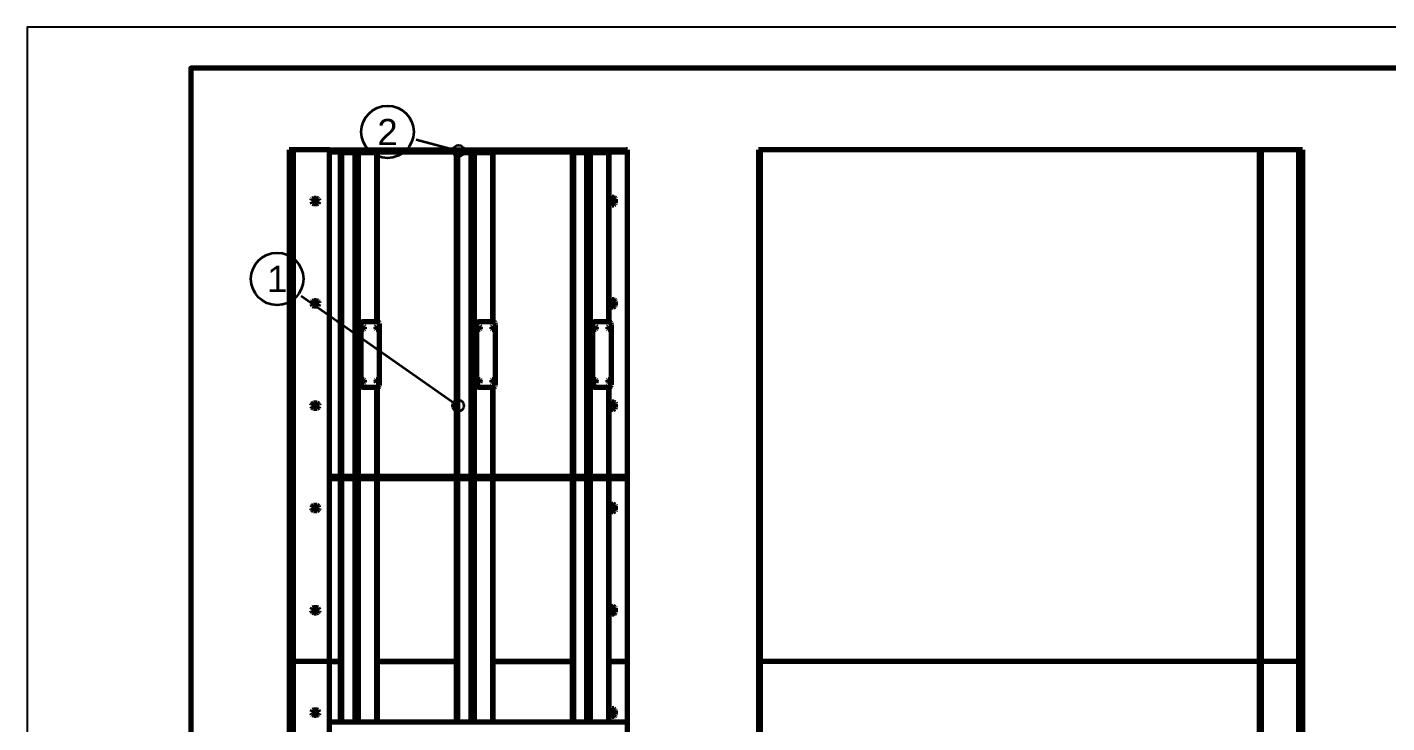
# Model space of a CAD drawing. Header units: millimetres. Extents: x 0 to 594, y 0 to 420.
# Drawn here: x 0 to 166.1, y 335 to 420 of the extents above; entities that cross this region are included whole.
import ezdxf
from ezdxf.enums import TextEntityAlignment as Align

# ---------------------------------------------------------------- set-up
doc = ezdxf.new("R2010")
doc.units = ezdxf.units.MM
doc.styles.add('GOST', font='Arial')

msp = doc.modelspace()

# ---------------------------------------------------------------- linework, layer by layer
at = {"color": 7, "lineweight": 35}
for p, q in [((47.5, 406.28), (52.71, 404.88)), ((33.49, 387.17), (52.66, 373.75))]:
    msp.add_line(p, q, dxfattribs=at)
at = {"color": 1, "lineweight": 70}
for p, q in [((32, 405), (32, 342.5)), ((32.01, 405), (32, 405)), ((32, 405), (32, 405)), ((32.03, 405), (32.01, 405)), ((32.05, 405), (32.03, 405)), ((32.08, 405), (32.05, 405)), ((32.11, 405), (32.08, 405)), ((32.15, 405), (32.11, 405)), ((32.19, 405), (32.15, 405)), ((32.23, 405), (32.19, 405)), ((32.28, 405), (32.23, 405)), ((32.33, 405), (32.28, 405)), ((32.39, 405), (32.33, 405)), ((32.44, 405), (32.39, 405)), ((32.5, 405), (32.44, 405)), ((36.95, 405), (32.5, 405)), ((32.5, 405), (32.5, 342.5)), ((36.95, 405), (73.18, 405)), ((36.95, 342.5), (36.95, 405)), ((36.95, 404.75), (73.18, 404.75)), ((38.25, 404.65), (38.24, 404.65)), ((38.24, 404.65), (38.24, 404.65)), ((38.24, 404.65), (38.24, 404.65)), ((38.24, 404.65), (38.24, 404.65)), ((38.24, 404.65), (38.25, 404.65)), ((38.24, 404.65), (38.24, 365.12)), ((38.26, 404.65), (38.25, 404.65)), ((38.25, 404.65), (38.25, 404.65)), ((38.25, 404.65), (38.25, 404.65)), ((38.25, 404.65), (38.25, 404.65)), ((38.25, 404.65), (38.25, 404.65)), ((38.25, 404.65), (38.25, 404.65)), ((38.25, 404.65), (38.26, 404.65)), ((38.27, 404.65), (38.26, 404.65)), ((38.26, 404.65), (38.26, 404.65)), ((38.26, 404.65), (38.26, 404.65)), ((38.26, 404.65), (38.27, 404.65)), ((38.28, 404.65), (38.27, 404.65)), ((38.27, 404.65), (38.27, 404.65)), ((38.27, 404.65), (38.27, 404.65)), ((38.27, 404.65), (38.28, 404.65)), ((38.29, 404.65), (38.28, 404.65)), ((38.28, 404.65), (38.29, 404.65)), ((38.31, 404.65), (38.29, 404.65)), ((38.32, 404.65), (38.31, 404.65)), ((38.34, 404.65), (38.32, 404.65)), ((38.35, 404.65), (38.34, 404.65)), ((38.37, 404.65), (38.35, 404.65)), ((38.39, 404.65), (38.37, 404.65)), ((40.02, 404.65), (38.39, 404.65)), ((38.39, 404.65), (38.39, 365.12)), ((40.05, 404.65), (40.02, 404.65)), ((40.02, 404.65), (40.02, 365.12)), ((40.08, 404.65), (40.05, 404.65)), ((40.11, 404.65), (40.08, 404.65)), ((40.14, 404.65), (40.11, 404.65)), ((40.18, 404.65), (40.14, 404.65)), ((40.21, 404.65), (40.18, 404.65)), ((40.24, 404.65), (40.21, 404.65)), ((40.28, 404.65), (40.24, 404.65)), ((40.31, 404.65), (40.28, 404.65)), ((40.34, 404.65), (40.31, 404.65)), ((40.36, 404.65), (40.34, 404.65)), ((40.39, 404.65), (40.36, 404.65)), ((40.41, 404.65), (40.39, 404.65)), ((40.43, 404.65), (40.41, 404.65)), ((42.69, 404.65), (40.43, 404.65)), ((40.43, 404.65), (40.43, 383.72)), ((42.69, 404.65), (42.7, 404.65)), ((42.7, 404.65), (42.69, 404.65)), ((42.69, 404.65), (42.69, 384)), ((42.7, 404.65), (42.71, 404.65)), ((42.71, 404.65), (42.7, 404.65)), ((42.71, 404.65), (42.71, 404.65)), ((42.71, 404.65), (42.72, 404.65)), ((42.72, 404.65), (42.71, 404.65)), ((42.71, 404.65), (42.71, 404.65)), ((42.72, 404.65), (42.72, 404.65)), ((42.72, 404.65), (42.72, 404.65)), ((42.72, 404.65), (42.73, 404.65)), ((42.73, 404.65), (42.72, 404.65)), ((42.72, 404.65), (42.72, 404.65)), ((42.72, 404.65), (42.72, 404.65)), ((42.73, 404.65), (42.73, 404.65)), ((42.73, 404.65), (42.73, 404.65)), ((42.73, 404.65), (42.73, 404.65)), ((42.73, 404.65), (42.74, 404.65)), ((42.74, 404.65), (42.73, 404.65)), ((42.73, 404.65), (42.73, 404.65)), ((42.73, 404.65), (42.73, 404.65)), ((42.73, 404.65), (42.73, 404.65)), ((42.74, 404.65), (42.74, 404.65)), ((42.74, 404.65), (42.74, 404.65)), ((42.74, 404.65), (42.74, 404.65)), ((42.74, 404.65), (42.74, 404.65)), ((42.74, 404.65), (42.74, 404.65)), ((42.74, 404.65), (42.74, 404.65)), ((42.74, 404.65), (42.74, 384)), ((52.42, 404.65), (52.41, 404.65)), ((52.41, 404.65), (52.41, 404.65)), ((52.41, 404.65), (52.41, 404.65)), ((52.41, 404.65), (52.41, 404.65)), ((52.41, 404.65), (52.41, 404.65)), ((52.41, 404.65), (52.41, 404.65)), ((52.41, 404.65), (52.41, 404.65)), ((52.41, 404.65), (52.41, 404.65)), ((52.41, 404.65), (52.41, 404.65)), ((52.41, 404.65), (52.41, 404.65)), ((52.41, 404.65), (52.42, 404.65)), ((52.41, 404.65), (52.41, 365.12)), ((52.43, 404.65), (52.42, 404.65)), ((52.42, 404.65), (52.42, 404.65)), ((52.42, 404.65), (52.42, 404.65)), ((52.42, 404.65), (52.43, 404.65)), ((52.44, 404.65), (52.43, 404.65)), ((52.43, 404.65), (52.43, 404.65)), ((52.43, 404.65), (52.44, 404.65)), ((52.45, 404.65), (52.44, 404.65)), ((52.44, 404.65), (52.44, 404.65)), ((52.44, 404.65), (52.45, 404.65)), ((52.46, 404.65), (52.45, 404.65)), ((52.47, 404.65), (52.46, 404.65)), ((52.48, 404.65), (52.47, 404.65)), ((52.5, 404.65), (52.48, 404.65)), ((52.52, 404.65), (52.5, 404.65)), ((52.53, 404.65), (52.52, 404.65)), ((52.55, 404.65), (52.53, 404.65)), ((54.18, 404.65), (52.55, 404.65)), ((52.55, 404.65), (52.55, 365.12)), ((54.21, 404.65), (54.18, 404.65)), ((54.18, 404.65), (54.18, 365.12)), ((54.24, 404.65), (54.21, 404.65)), ((54.27, 404.65), (54.24, 404.65)), ((54.31, 404.65), (54.27, 404.65)), ((54.34, 404.65), (54.31, 404.65)), ((54.37, 404.65), (54.34, 404.65)), ((54.41, 404.65), (54.37, 404.65)), ((54.44, 404.65), (54.41, 404.65)), ((54.47, 404.65), (54.44, 404.65)), ((54.5, 404.65), (54.47, 404.65)), ((54.53, 404.65), (54.5, 404.65)), ((54.55, 404.65), (54.53, 404.65)), ((54.57, 404.65), (54.55, 404.65)), ((54.59, 404.65), (54.57, 404.65)), ((56.86, 404.65), (54.59, 404.65)), ((54.59, 404.65), (54.59, 383.72)), ((56.86, 404.65), (56.86, 404.65)), ((56.86, 404.65), (56.87, 404.65)), ((56.87, 404.65), (56.86, 404.65)), ((56.86, 404.65), (56.86, 404.65)), ((56.86, 404.65), (56.86, 384)), ((56.87, 404.65), (56.87, 404.65)), ((56.87, 404.65), (56.88, 404.65)), ((56.88, 404.65), (56.87, 404.65)), ((56.87, 404.65), (56.87, 404.65)), ((56.88, 404.65), (56.88, 404.65)), ((56.88, 404.65), (56.89, 404.65)), ((56.89, 404.65), (56.88, 404.65)), ((56.88, 404.65), (56.88, 404.65)), ((56.89, 404.65), (56.89, 404.65)), ((56.89, 404.65), (56.89, 404.65)), ((56.89, 404.65), (56.9, 404.65)), ((56.9, 404.65), (56.89, 404.65)), ((56.89, 404.65), (56.89, 404.65)), ((56.89, 404.65), (56.89, 404.65)), ((56.9, 404.65), (56.9, 404.65)), ((56.9, 404.65), (56.9, 404.65)), ((56.9, 404.65), (56.9, 404.65)), ((56.9, 404.65), (56.9, 404.65)), ((56.9, 404.65), (56.9, 404.65)), ((56.9, 404.65), (56.9, 404.65)), ((56.9, 404.65), (56.9, 404.65)), ((56.9, 404.65), (56.9, 404.65)), ((56.9, 404.65), (56.9, 404.65)), ((56.9, 404.65), (56.9, 404.65)), ((56.9, 404.65), (56.9, 384)), ((66.58, 404.65), (66.57, 404.65)), ((66.57, 404.65), (66.57, 404.65)), ((66.57, 404.65), (66.57, 404.65)), ((66.57, 404.65), (66.57, 404.65)), ((66.57, 404.65), (66.57, 404.65)), ((66.57, 404.65), (66.57, 404.65)), ((66.57, 404.65), (66.57, 404.65)), ((66.57, 404.65), (66.58, 404.65)), ((66.57, 404.65), (66.57, 365.12)), ((66.59, 404.65), (66.58, 404.65)), ((66.58, 404.65), (66.58, 404.65)), ((66.58, 404.65), (66.58, 404.65)), ((66.58, 404.65), (66.58, 404.65)), ((66.58, 404.65), (66.58, 404.65)), ((66.58, 404.65), (66.59, 404.65)), ((66.6, 404.65), (66.59, 404.65)), ((66.59, 404.65), (66.59, 404.65)), ((66.59, 404.65), (66.6, 404.65)), ((66.61, 404.65), (66.6, 404.65)), ((66.6, 404.65), (66.6, 404.65)), ((66.6, 404.65), (66.61, 404.65)), ((66.62, 404.65), (66.61, 404.65)), ((66.61, 404.65), (66.61, 404.65)), ((66.63, 404.65), (66.62, 404.65)), ((66.65, 404.65), (66.63, 404.65)), ((66.66, 404.65), (66.65, 404.65)), ((66.68, 404.65), (66.66, 404.65)), ((66.7, 404.65), (66.68, 404.65)), ((66.72, 404.65), (66.7, 404.65)), ((68.34, 404.65), (66.72, 404.65)), ((66.72, 404.65), (66.72, 365.12)), ((68.37, 404.65), (68.34, 404.65)), ((68.34, 404.65), (68.34, 365.12)), ((68.41, 404.65), (68.37, 404.65)), ((68.44, 404.65), (68.41, 404.65)), ((68.47, 404.65), (68.44, 404.65)), ((68.5, 404.65), (68.47, 404.65)), ((68.54, 404.65), (68.5, 404.65)), ((68.57, 404.65), (68.54, 404.65)), ((68.6, 404.65), (68.57, 404.65)), ((68.63, 404.65), (68.6, 404.65)), ((68.66, 404.65), (68.63, 404.65)), ((68.69, 404.65), (68.66, 404.65)), ((68.72, 404.65), (68.69, 404.65)), ((68.74, 404.65), (68.72, 404.65)), ((68.76, 404.65), (68.74, 404.65)), ((71.02, 404.65), (68.76, 404.65)), ((68.76, 404.65), (68.76, 383.72)), ((68.9, 404.65), (68.9, 404.75)), ((69.11, 404.65), (69.11, 404.75)), ((71.02, 404.65), (71.03, 404.65)), ((71.03, 404.65), (71.02, 404.65)), ((71.02, 404.65), (71.02, 384)), ((71.03, 404.65), (71.03, 404.65)), ((71.03, 404.65), (71.04, 404.65)), ((71.04, 404.65), (71.03, 404.65)), ((71.03, 404.65), (71.03, 404.65)), ((71.04, 404.65), (71.04, 404.65)), ((71.04, 404.65), (71.05, 404.65)), ((71.05, 404.65), (71.04, 404.65)), ((71.04, 404.65), (71.04, 404.65)), ((71.05, 404.65), (71.05, 404.65)), ((71.05, 404.65), (71.05, 404.65)), ((71.05, 404.65), (71.06, 404.65)), ((71.06, 404.65), (71.05, 404.65)), ((71.05, 404.65), (71.05, 404.65)), ((71.05, 404.65), (71.05, 404.65)), ((71.06, 404.65), (71.06, 404.65)), ((71.06, 404.65), (71.06, 404.65)), ((71.06, 404.65), (71.06, 404.65)), ((71.06, 404.65), (71.06, 404.65)), ((71.06, 404.65), (71.06, 404.65)), ((71.06, 404.65), (71.06, 404.65)), ((71.06, 404.65), (71.06, 404.65)), ((71.06, 404.65), (71.06, 404.65)), ((71.06, 404.65), (71.06, 404.65)), ((71.06, 404.65), (71.06, 404.65)), ((71.06, 404.65), (71.06, 404.65)), ((71.06, 404.65), (71.06, 404.65)), ((71.06, 404.65), (71.06, 384)), ((73.18, 404.75), (73.18, 405)), ((73.32, 405), (73.18, 405)), ((73.32, 342.5), (73.32, 405)), ((89.32, 405), (89.32, 342.5)), ((89.33, 405), (89.32, 405)), ((89.32, 405), (89.32, 405)), ((89.34, 405), (89.33, 405)), ((89.33, 405), (89.33, 405)), ((89.36, 405), (89.34, 405)), ((89.37, 405), (89.36, 405)), ((89.39, 405), (89.37, 405)), ((89.41, 405), (89.39, 405)), ((89.43, 405), (89.41, 405)), ((89.45, 405), (89.43, 405)), ((89.48, 405), (89.45, 405)), ((89.5, 405), (89.48, 405)), ((89.53, 405), (89.5, 405)), ((89.56, 405), (89.53, 405)), ((150.5, 405), (89.56, 405)), ((89.56, 405), (89.56, 342.5)), ((150.52, 405), (150.5, 405)), ((150.5, 405), (150.5, 342.5)), ((150.53, 405), (150.52, 405)), ((150.55, 405), (150.53, 405)), ((150.57, 405), (150.55, 405)), ((150.59, 405), (150.57, 405)), ((150.61, 405), (150.59, 405)), ((150.62, 405), (150.61, 405)), ((150.64, 405), (150.62, 405)), ((150.66, 405), (150.64, 405)), ((150.68, 405), (150.66, 405)), ((150.7, 405), (150.68, 405)), ((150.72, 405), (150.7, 405)), ((150.74, 405), (150.72, 405)), ((150.76, 405), (150.74, 405)), ((155.29, 405), (150.76, 405)), ((150.76, 405), (150.76, 342.5)), ((155.34, 405), (155.29, 405)), ((155.29, 405), (155.29, 342.5)), ((155.4, 405), (155.34, 405)), ((155.45, 405), (155.4, 405)), ((155.51, 405), (155.45, 405)), ((155.55, 405), (155.51, 405)), ((155.6, 405), (155.55, 405)), ((155.64, 405), (155.6, 405)), ((155.68, 405), (155.64, 405)), ((155.71, 405), (155.68, 405)), ((155.74, 405), (155.71, 405)), ((155.76, 405), (155.74, 405)), ((155.78, 405), (155.76, 405)), ((155.79, 405), (155.78, 405)), ((155.79, 405), (155.79, 405)), ((155.79, 405), (155.79, 342.5)), ((34.76, 398.84), (34.75, 398.75)), ((34.75, 398.75), (34.76, 398.66)), ((34.81, 398.93), (34.76, 398.84)), ((34.76, 398.66), (34.81, 398.57)), ((34.87, 398.99), (34.81, 398.93)), ((34.96, 399.04), (34.87, 398.99)), ((35.05, 399.05), (34.96, 399.04)), ((35.35, 399.05), (35.05, 399.05)), ((35.44, 399.04), (35.35, 399.05)), ((35.53, 398.99), (35.44, 399.04)), ((35.59, 398.93), (35.53, 398.99)), ((35.64, 398.84), (35.59, 398.93)), ((35.59, 398.57), (35.64, 398.66)), ((35.65, 398.75), (35.64, 398.84)), ((35.64, 398.66), (35.65, 398.75)), ((71.29, 398.99), (71.27, 398.9)), ((71.27, 398.9), (71.27, 398.6)), ((71.33, 399.08), (71.29, 398.99)), ((71.4, 399.14), (71.33, 399.08)), ((71.48, 399.19), (71.4, 399.14)), ((71.57, 399.2), (71.48, 399.19)), ((71.66, 399.19), (71.57, 399.2)), ((71.75, 399.14), (71.66, 399.19)), ((71.81, 399.08), (71.75, 399.14)), ((71.86, 398.99), (71.81, 399.08)), ((71.87, 398.9), (71.86, 398.99)), ((71.87, 398.6), (71.87, 398.9)), ((34.81, 398.57), (34.87, 398.51)), ((34.87, 398.51), (34.96, 398.46)), ((34.96, 398.46), (35.05, 398.45)), ((35.05, 398.45), (35.35, 398.45)), ((35.35, 398.45), (35.44, 398.46)), ((35.44, 398.46), (35.53, 398.51)), ((35.53, 398.51), (35.59, 398.57)), ((71.27, 398.6), (71.29, 398.51)), ((71.29, 398.51), (71.33, 398.42)), ((71.33, 398.42), (71.4, 398.36)), ((71.4, 398.36), (71.48, 398.31)), ((71.48, 398.31), (71.57, 398.3)), ((71.57, 398.3), (71.66, 398.31)), ((71.66, 398.31), (71.75, 398.36)), ((71.75, 398.36), (71.81, 398.42)), ((71.81, 398.42), (71.86, 398.51)), ((71.86, 398.51), (71.87, 398.6)), ((34.76, 386.34), (34.75, 386.25)), ((34.75, 386.25), (34.76, 386.16)), ((34.81, 386.43), (34.76, 386.34)), ((34.76, 386.16), (34.81, 386.07)), ((34.87, 386.49), (34.81, 386.43)), ((34.81, 386.07), (34.87, 386.01)), ((34.96, 386.54), (34.87, 386.49)), ((34.87, 386.01), (34.96, 385.96)), ((35.05, 386.55), (34.96, 386.54)), ((34.96, 385.96), (35.05, 385.95)), ((35.35, 386.55), (35.05, 386.55)), ((35.05, 385.95), (35.35, 385.95)), ((35.44, 386.54), (35.35, 386.55)), ((35.35, 385.95), (35.44, 385.96)), ((35.53, 386.49), (35.44, 386.54)), ((35.44, 385.96), (35.53, 386.01)), ((35.59, 386.43), (35.53, 386.49)), ((35.53, 386.01), (35.59, 386.07)), ((35.64, 386.34), (35.59, 386.43)), ((35.59, 386.07), (35.64, 386.16)), ((35.65, 386.25), (35.64, 386.34)), ((35.64, 386.16), (35.65, 386.25)), ((71.29, 386.49), (71.27, 386.4)), ((71.27, 386.4), (71.27, 386.1)), ((71.27, 386.1), (71.29, 386.01)), ((71.33, 386.58), (71.29, 386.49)), ((71.29, 386.01), (71.33, 385.92)), ((71.4, 386.64), (71.33, 386.58)), ((71.33, 385.92), (71.4, 385.86)), ((71.48, 386.69), (71.4, 386.64)), ((71.4, 385.86), (71.48, 385.81)), ((71.57, 386.7), (71.48, 386.69)), ((71.48, 385.81), (71.57, 385.8)), ((71.66, 386.69), (71.57, 386.7)), ((71.57, 385.8), (71.66, 385.81)), ((71.75, 386.64), (71.66, 386.69)), ((71.66, 385.81), (71.75, 385.86)), ((71.81, 386.58), (71.75, 386.64)), ((71.75, 385.86), (71.81, 385.92)), ((71.86, 386.49), (71.81, 386.58)), ((71.81, 385.92), (71.86, 386.01)), ((71.87, 386.4), (71.86, 386.49)), ((71.86, 386.01), (71.87, 386.1)), ((71.87, 386.1), (71.87, 386.4)), ((40.41, 383.6), (40.42, 383.69)), ((40.42, 383.69), (40.45, 383.78)), ((40.45, 383.78), (40.48, 383.85)), ((40.48, 383.85), (40.52, 383.92)), ((40.52, 383.92), (40.56, 383.96)), ((40.56, 383.96), (40.61, 383.99)), ((40.61, 383.99), (40.66, 384)), ((40.66, 384), (41, 384)), ((40.77, 383.69), (40.75, 383.6)), ((40.79, 383.78), (40.77, 383.69)), ((40.82, 383.85), (40.79, 383.78)), ((40.86, 383.92), (40.82, 383.85)), ((40.9, 383.96), (40.86, 383.92)), ((40.95, 383.99), (40.9, 383.96)), ((41, 384), (40.95, 383.99)), ((42.81, 384), (41, 384)), ((42.86, 383.99), (42.81, 384)), ((42.9, 383.96), (42.86, 383.99)), ((42.95, 383.92), (42.9, 383.96)), ((42.99, 383.85), (42.95, 383.92)), ((43.02, 383.78), (42.99, 383.85)), ((43.04, 383.69), (43.02, 383.78)), ((43.06, 383.6), (43.04, 383.69)), ((54.57, 383.6), (54.59, 383.69)), ((54.59, 383.69), (54.61, 383.78)), ((54.61, 383.78), (54.64, 383.85)), ((54.64, 383.85), (54.68, 383.92)), ((54.68, 383.92), (54.73, 383.96)), ((54.73, 383.96), (54.77, 383.99)), ((54.77, 383.99), (54.82, 384)), ((54.82, 384), (55.17, 384)), ((54.93, 383.69), (54.91, 383.6)), ((54.95, 383.78), (54.93, 383.69)), ((54.98, 383.85), (54.95, 383.78)), ((55.02, 383.92), (54.98, 383.85)), ((55.07, 383.96), (55.02, 383.92)), ((55.12, 383.99), (55.07, 383.96)), ((55.17, 384), (55.12, 383.99)), ((56.97, 384), (55.17, 384)), ((57.02, 383.99), (56.97, 384)), ((57.07, 383.96), (57.02, 383.99)), ((57.11, 383.92), (57.07, 383.96)), ((57.15, 383.85), (57.11, 383.92)), ((57.18, 383.78), (57.15, 383.85)), ((57.21, 383.69), (57.18, 383.78)), ((57.22, 383.6), (57.21, 383.69)), ((68.74, 383.6), (68.75, 383.69)), ((68.75, 383.69), (68.77, 383.78)), ((68.77, 383.78), (68.81, 383.85)), ((68.81, 383.85), (68.84, 383.92)), ((68.84, 383.92), (68.89, 383.96)), ((68.89, 383.96), (68.94, 383.99)), ((68.94, 383.99), (68.99, 384)), ((68.99, 384), (69.33, 384)), ((69.09, 383.69), (69.08, 383.6)), ((69.12, 383.78), (69.09, 383.69)), ((69.15, 383.85), (69.12, 383.78)), ((69.19, 383.92), (69.15, 383.85)), ((69.23, 383.96), (69.19, 383.92)), ((69.28, 383.99), (69.23, 383.96)), ((69.33, 384), (69.28, 383.99)), ((71.13, 384), (69.33, 384)), ((71.18, 383.99), (71.13, 384)), ((71.23, 383.96), (71.18, 383.99)), ((71.28, 383.92), (71.23, 383.96)), ((71.32, 383.85), (71.28, 383.92)), ((71.35, 383.78), (71.32, 383.85)), ((71.37, 383.69), (71.35, 383.78)), ((71.39, 383.6), (71.37, 383.69)), ((40.4, 383.5), (40.41, 383.6)), ((40.4, 376.5), (40.4, 383.5)), ((40.75, 383.5), (40.4, 383.5)), ((40.75, 383.6), (40.75, 383.5)), ((40.75, 383.5), (40.75, 376.5)), ((41.07, 383.36), (41.05, 383.31)), ((41.05, 383.31), (41.05, 383.25)), ((41.05, 383.25), (41.05, 383.19)), ((41.05, 383.19), (41.07, 383.14)), ((41.1, 383.4), (41.07, 383.36)), ((41.07, 383.14), (41.1, 383.1)), ((41.13, 383.41), (41.1, 383.4)), ((41.1, 383.1), (41.13, 383.09)), ((41.16, 383.4), (41.13, 383.41)), ((41.13, 383.09), (41.16, 383.1)), ((41.19, 383.36), (41.16, 383.4)), ((41.16, 383.1), (41.19, 383.14)), ((41.21, 383.31), (41.19, 383.36)), ((41.19, 383.14), (41.21, 383.19)), ((41.22, 383.25), (41.21, 383.31)), ((41.21, 383.19), (41.22, 383.25)), ((42.6, 383.31), (42.59, 383.25)), ((42.59, 383.25), (42.6, 383.19)), ((42.62, 383.36), (42.6, 383.31)), ((42.6, 383.19), (42.62, 383.14)), ((42.65, 383.4), (42.62, 383.36)), ((42.62, 383.14), (42.65, 383.1)), ((42.68, 383.41), (42.65, 383.4)), ((42.65, 383.1), (42.68, 383.09)), ((42.71, 383.4), (42.68, 383.41)), ((42.68, 383.09), (42.71, 383.1)), ((42.74, 383.36), (42.71, 383.4)), ((42.71, 383.1), (42.74, 383.14)), ((42.75, 383.31), (42.74, 383.36)), ((42.74, 383.14), (42.75, 383.19)), ((42.76, 383.25), (42.75, 383.31)), ((42.75, 383.19), (42.76, 383.25)), ((43.06, 383.5), (43.06, 383.6)), ((43.06, 376.5), (43.06, 383.5)), ((54.57, 383.5), (54.57, 383.6)), ((54.57, 376.5), (54.57, 383.5)), ((54.91, 383.5), (54.57, 383.5)), ((54.91, 383.6), (54.91, 383.5)), ((54.91, 383.5), (54.91, 376.5)), ((55.22, 383.31), (55.21, 383.25)), ((55.21, 383.25), (55.22, 383.19)), ((55.24, 383.36), (55.22, 383.31)), ((55.22, 383.19), (55.24, 383.14)), ((55.26, 383.4), (55.24, 383.36)), ((55.24, 383.14), (55.26, 383.1)), ((55.3, 383.41), (55.26, 383.4)), ((55.26, 383.1), (55.3, 383.09)), ((55.33, 383.4), (55.3, 383.41)), ((55.3, 383.09), (55.33, 383.1)), ((55.35, 383.36), (55.33, 383.4)), ((55.33, 383.1), (55.35, 383.14)), ((55.37, 383.31), (55.35, 383.36)), ((55.35, 383.14), (55.37, 383.19)), ((55.38, 383.25), (55.37, 383.31)), ((55.37, 383.19), (55.38, 383.25)), ((56.78, 383.36), (56.76, 383.31)), ((56.76, 383.31), (56.76, 383.25)), ((56.76, 383.25), (56.76, 383.19)), ((56.76, 383.19), (56.78, 383.14)), ((56.81, 383.4), (56.78, 383.36)), ((56.78, 383.14), (56.81, 383.1)), ((56.84, 383.41), (56.81, 383.4)), ((56.81, 383.1), (56.84, 383.09)), ((56.87, 383.4), (56.84, 383.41)), ((56.84, 383.09), (56.87, 383.1)), ((56.9, 383.36), (56.87, 383.4)), ((56.87, 383.1), (56.9, 383.14)), ((56.92, 383.31), (56.9, 383.36)), ((56.9, 383.14), (56.92, 383.19)), ((56.92, 383.25), (56.92, 383.31)), ((56.92, 383.19), (56.92, 383.25)), ((57.23, 383.5), (57.22, 383.6)), ((57.23, 376.5), (57.23, 383.5)), ((68.73, 383.5), (68.74, 383.6)), ((68.73, 376.5), (68.73, 383.5)), ((69.07, 383.5), (68.73, 383.5)), ((69.08, 383.6), (69.07, 383.5)), ((69.07, 383.5), (69.07, 376.5)), ((69.4, 383.36), (69.38, 383.31)), ((69.38, 383.31), (69.38, 383.25)), ((69.38, 383.25), (69.38, 383.19)), ((69.38, 383.19), (69.4, 383.14)), ((69.43, 383.4), (69.4, 383.36)), ((69.4, 383.14), (69.43, 383.1)), ((69.46, 383.41), (69.43, 383.4)), ((69.43, 383.1), (69.46, 383.09)), ((69.49, 383.4), (69.46, 383.41)), ((69.46, 383.09), (69.49, 383.1)), ((69.52, 383.36), (69.49, 383.4)), ((69.49, 383.1), (69.52, 383.14)), ((69.54, 383.31), (69.52, 383.36)), ((69.52, 383.14), (69.54, 383.19)), ((69.54, 383.25), (69.54, 383.31)), ((69.54, 383.19), (69.54, 383.25)), ((70.93, 383.31), (70.92, 383.25)), ((70.92, 383.25), (70.93, 383.19)), ((70.95, 383.36), (70.93, 383.31)), ((70.93, 383.19), (70.95, 383.14)), ((70.97, 383.4), (70.95, 383.36)), ((70.95, 383.14), (70.97, 383.1)), ((71, 383.41), (70.97, 383.4)), ((70.97, 383.1), (71, 383.09)), ((71.04, 383.4), (71, 383.41)), ((71, 383.09), (71.04, 383.1)), ((71.06, 383.36), (71.04, 383.4)), ((71.04, 383.1), (71.06, 383.14)), ((71.08, 383.31), (71.06, 383.36)), ((71.06, 383.14), (71.08, 383.19)), ((71.09, 383.25), (71.08, 383.31)), ((71.08, 383.19), (71.09, 383.25)), ((71.39, 383.5), (71.39, 383.6)), ((71.39, 376.5), (71.39, 383.5)), ((40.41, 376.4), (40.4, 376.5)), ((40.4, 376.5), (40.75, 376.5)), ((40.42, 376.31), (40.41, 376.4)), ((40.45, 376.22), (40.42, 376.31)), ((40.43, 376.28), (40.43, 365.12)), ((40.48, 376.15), (40.45, 376.22)), ((40.52, 376.08), (40.48, 376.15)), ((40.56, 376.04), (40.52, 376.08)), ((40.61, 376.01), (40.56, 376.04)), ((40.66, 376), (40.61, 376.01)), ((41, 376), (40.66, 376)), ((40.75, 376.5), (40.75, 376.4)), ((40.75, 376.4), (40.77, 376.31)), ((40.77, 376.31), (40.79, 376.22)), ((40.79, 376.22), (40.82, 376.15)), ((40.82, 376.15), (40.86, 376.08)), ((40.86, 376.08), (40.9, 376.04)), ((40.9, 376.04), (40.95, 376.01)), ((40.95, 376.01), (41, 376)), ((41, 376), (42.81, 376)), ((41.07, 376.86), (41.05, 376.81)), ((41.05, 376.81), (41.05, 376.75)), ((41.05, 376.75), (41.05, 376.69)), ((41.05, 376.69), (41.07, 376.64)), ((41.1, 376.9), (41.07, 376.86)), ((41.07, 376.64), (41.1, 376.6)), ((41.13, 376.91), (41.1, 376.9)), ((41.1, 376.6), (41.13, 376.59)), ((41.16, 376.9), (41.13, 376.91)), ((41.13, 376.59), (41.16, 376.6)), ((41.19, 376.86), (41.16, 376.9)), ((41.16, 376.6), (41.19, 376.64)), ((41.21, 376.81), (41.19, 376.86)), ((41.19, 376.64), (41.21, 376.69)), ((41.22, 376.75), (41.21, 376.81)), ((41.21, 376.69), (41.22, 376.75)), ((42.6, 376.81), (42.59, 376.75)), ((42.59, 376.75), (42.6, 376.69)), ((42.62, 376.86), (42.6, 376.81)), ((42.6, 376.69), (42.62, 376.64)), ((42.65, 376.9), (42.62, 376.86)), ((42.62, 376.64), (42.65, 376.6)), ((42.68, 376.91), (42.65, 376.9)), ((42.65, 376.6), (42.68, 376.59)), ((42.71, 376.9), (42.68, 376.91)), ((42.68, 376.59), (42.71, 376.6)), ((42.69, 376), (42.69, 365.12)), ((42.74, 376.86), (42.71, 376.9)), ((42.71, 376.6), (42.74, 376.64)), ((42.75, 376.81), (42.74, 376.86)), ((42.74, 376.64), (42.75, 376.69)), ((42.74, 376), (42.74, 365.12)), ((42.76, 376.75), (42.75, 376.81)), ((42.75, 376.69), (42.76, 376.75)), ((42.81, 376), (42.86, 376.01)), ((42.86, 376.01), (42.9, 376.04)), ((42.9, 376.04), (42.95, 376.08)), ((42.95, 376.08), (42.99, 376.15)), ((42.99, 376.15), (43.02, 376.22)), ((43.02, 376.22), (43.04, 376.31)), ((43.04, 376.31), (43.06, 376.4)), ((43.06, 376.4), (43.06, 376.5)), ((54.57, 376.4), (54.57, 376.5)), ((54.57, 376.5), (54.91, 376.5)), ((54.59, 376.31), (54.57, 376.4)), ((54.61, 376.22), (54.59, 376.31)), ((54.59, 376.28), (54.59, 365.12)), ((54.64, 376.15), (54.61, 376.22)), ((54.68, 376.08), (54.64, 376.15)), ((54.73, 376.04), (54.68, 376.08)), ((54.77, 376.01), (54.73, 376.04)), ((54.82, 376), (54.77, 376.01)), ((55.17, 376), (54.82, 376)), ((54.91, 376.5), (54.91, 376.4)), ((54.91, 376.4), (54.93, 376.31)), ((54.93, 376.31), (54.95, 376.22)), ((54.95, 376.22), (54.98, 376.15)), ((54.98, 376.15), (55.02, 376.08)), ((55.02, 376.08), (55.07, 376.04)), ((55.07, 376.04), (55.12, 376.01)), ((55.12, 376.01), (55.17, 376)), ((55.17, 376), (56.97, 376)), ((55.22, 376.81), (55.21, 376.75)), ((55.21, 376.75), (55.22, 376.69)), ((55.24, 376.86), (55.22, 376.81)), ((55.22, 376.69), (55.24, 376.64)), ((55.26, 376.9), (55.24, 376.86)), ((55.24, 376.64), (55.26, 376.6)), ((55.3, 376.91), (55.26, 376.9)), ((55.26, 376.6), (55.3, 376.59)), ((55.33, 376.9), (55.3, 376.91)), ((55.3, 376.59), (55.33, 376.6)), ((55.35, 376.86), (55.33, 376.9)), ((55.33, 376.6), (55.35, 376.64)), ((55.37, 376.81), (55.35, 376.86)), ((55.35, 376.64), (55.37, 376.69)), ((55.38, 376.75), (55.37, 376.81)), ((55.37, 376.69), (55.38, 376.75)), ((56.78, 376.86), (56.76, 376.81)), ((56.76, 376.81), (56.76, 376.75)), ((56.76, 376.75), (56.76, 376.69)), ((56.76, 376.69), (56.78, 376.64)), ((56.81, 376.9), (56.78, 376.86)), ((56.78, 376.64), (56.81, 376.6)), ((56.84, 376.91), (56.81, 376.9)), ((56.81, 376.6), (56.84, 376.59)), ((56.87, 376.9), (56.84, 376.91)), ((56.84, 376.59), (56.87, 376.6)), ((56.86, 376), (56.86, 365.12)), ((56.9, 376.86), (56.87, 376.9)), ((56.87, 376.6), (56.9, 376.64)), ((56.92, 376.81), (56.9, 376.86)), ((56.9, 376.64), (56.92, 376.69)), ((56.9, 376), (56.9, 365.12)), ((56.92, 376.75), (56.92, 376.81)), ((56.92, 376.69), (56.92, 376.75)), ((56.97, 376), (57.02, 376.01)), ((57.02, 376.01), (57.07, 376.04)), ((57.07, 376.04), (57.11, 376.08)), ((57.11, 376.08), (57.15, 376.15)), ((57.15, 376.15), (57.18, 376.22)), ((57.18, 376.22), (57.21, 376.31)), ((57.21, 376.31), (57.22, 376.4)), ((57.22, 376.4), (57.23, 376.5)), ((68.74, 376.4), (68.73, 376.5)), ((68.73, 376.5), (69.07, 376.5)), ((68.75, 376.31), (68.74, 376.4)), ((68.77, 376.22), (68.75, 376.31)), ((68.76, 376.28), (68.76, 365.12)), ((68.81, 376.15), (68.77, 376.22)), ((68.84, 376.08), (68.81, 376.15)), ((68.89, 376.04), (68.84, 376.08)), ((68.94, 376.01), (68.89, 376.04)), ((68.99, 376), (68.94, 376.01)), ((69.33, 376), (68.99, 376)), ((69.07, 376.5), (69.08, 376.4)), ((69.08, 376.4), (69.09, 376.31)), ((69.09, 376.31), (69.12, 376.22)), ((69.12, 376.22), (69.15, 376.15)), ((69.15, 376.15), (69.19, 376.08)), ((69.19, 376.08), (69.23, 376.04)), ((69.23, 376.04), (69.28, 376.01)), ((69.28, 376.01), (69.33, 376)), ((69.33, 376), (71.13, 376)), ((69.4, 376.86), (69.38, 376.81)), ((69.38, 376.81), (69.38, 376.75)), ((69.38, 376.75), (69.38, 376.69)), ((69.38, 376.69), (69.4, 376.64)), ((69.43, 376.9), (69.4, 376.86)), ((69.4, 376.64), (69.43, 376.6)), ((69.46, 376.91), (69.43, 376.9)), ((69.43, 376.6), (69.46, 376.59)), ((69.49, 376.9), (69.46, 376.91)), ((69.46, 376.59), (69.49, 376.6)), ((69.52, 376.86), (69.49, 376.9)), ((69.49, 376.6), (69.52, 376.64)), ((69.54, 376.81), (69.52, 376.86)), ((69.52, 376.64), (69.54, 376.69)), ((69.54, 376.75), (69.54, 376.81)), ((69.54, 376.69), (69.54, 376.75)), ((70.93, 376.81), (70.92, 376.75)), ((70.92, 376.75), (70.93, 376.69)), ((70.95, 376.86), (70.93, 376.81)), ((70.93, 376.69), (70.95, 376.64)), ((70.97, 376.9), (70.95, 376.86)), ((70.95, 376.64), (70.97, 376.6)), ((71, 376.91), (70.97, 376.9)), ((70.97, 376.6), (71, 376.59)), ((71.04, 376.9), (71, 376.91)), ((71, 376.59), (71.04, 376.6)), ((71.02, 376), (71.02, 365.12)), ((71.06, 376.86), (71.04, 376.9)), ((71.04, 376.6), (71.06, 376.64)), ((71.08, 376.81), (71.06, 376.86)), ((71.06, 376.64), (71.08, 376.69)), ((71.06, 376), (71.06, 365.12)), ((71.09, 376.75), (71.08, 376.81)), ((71.08, 376.69), (71.09, 376.75)), ((71.13, 376), (71.18, 376.01)), ((71.18, 376.01), (71.23, 376.04)), ((71.23, 376.04), (71.28, 376.08)), ((71.28, 376.08), (71.32, 376.15)), ((71.32, 376.15), (71.35, 376.22)), ((71.35, 376.22), (71.37, 376.31)), ((71.37, 376.31), (71.39, 376.4)), ((71.39, 376.4), (71.39, 376.5)), ((34.76, 373.84), (34.75, 373.75)), ((34.75, 373.75), (34.76, 373.66)), ((34.81, 373.93), (34.76, 373.84)), ((34.87, 373.99), (34.81, 373.93)), ((34.96, 374.04), (34.87, 373.99)), ((35.05, 374.05), (34.96, 374.04)), ((35.35, 374.05), (35.05, 374.05)), ((35.44, 374.04), (35.35, 374.05)), ((35.53, 373.99), (35.44, 374.04)), ((35.59, 373.93), (35.53, 373.99)), ((35.64, 373.84), (35.59, 373.93)), ((35.65, 373.75), (35.64, 373.84)), ((35.64, 373.66), (35.65, 373.75)), ((71.29, 373.99), (71.27, 373.9)), ((71.27, 373.9), (71.27, 373.6)), ((71.33, 374.08), (71.29, 373.99)), ((71.4, 374.14), (71.33, 374.08)), ((71.48, 374.19), (71.4, 374.14)), ((71.57, 374.2), (71.48, 374.19)), ((71.66, 374.19), (71.57, 374.2)), ((71.75, 374.14), (71.66, 374.19)), ((71.81, 374.08), (71.75, 374.14)), ((71.86, 373.99), (71.81, 374.08)), ((71.87, 373.9), (71.86, 373.99)), ((71.87, 373.6), (71.87, 373.9)), ((34.76, 373.66), (34.81, 373.57)), ((34.81, 373.57), (34.87, 373.51)), ((34.87, 373.51), (34.96, 373.46)), ((34.96, 373.46), (35.05, 373.45)), ((35.05, 373.45), (35.35, 373.45)), ((35.35, 373.45), (35.44, 373.46)), ((35.44, 373.46), (35.53, 373.51)), ((35.53, 373.51), (35.59, 373.57)), ((35.59, 373.57), (35.64, 373.66)), ((71.27, 373.6), (71.29, 373.51)), ((71.29, 373.51), (71.33, 373.42)), ((71.33, 373.42), (71.4, 373.36)), ((71.4, 373.36), (71.48, 373.31)), ((71.48, 373.31), (71.57, 373.3)), ((71.57, 373.3), (71.66, 373.31)), ((71.66, 373.31), (71.75, 373.36)), ((71.75, 373.36), (71.81, 373.42)), ((71.81, 373.42), (71.86, 373.51)), ((71.86, 373.51), (71.87, 373.6)), ((36.95, 365.12), (73.26, 365.12)), ((36.95, 364.87), (73.26, 364.87)), ((38.24, 364.87), (38.24, 335.12)), ((38.39, 364.87), (38.39, 335.12)), ((40.02, 364.87), (40.02, 335.12)), ((40.43, 364.87), (40.43, 335.12)), ((42.69, 364.87), (42.69, 335.12)), ((42.74, 364.87), (42.74, 335.12)), ((52.41, 364.87), (52.41, 335.12)), ((52.55, 364.87), (52.55, 335.12)), ((54.18, 364.87), (54.18, 335.12)), ((54.59, 364.87), (54.59, 335.12)), ((56.86, 364.87), (56.86, 335.12)), ((56.9, 364.87), (56.9, 335.12)), ((66.57, 364.87), (66.57, 335.12)), ((66.72, 364.87), (66.72, 335.12)), ((68.34, 364.87), (68.34, 335.12)), ((68.76, 364.87), (68.76, 335.12)), ((71.02, 364.87), (71.02, 335.12)), ((71.06, 364.87), (71.06, 335.12)), ((73.26, 364.87), (73.26, 365.12)), ((34.76, 361.34), (34.75, 361.25)), ((34.75, 361.25), (34.76, 361.16)), ((34.81, 361.43), (34.76, 361.34)), ((34.76, 361.16), (34.81, 361.07)), ((34.87, 361.49), (34.81, 361.43)), ((34.81, 361.07), (34.87, 361.01)), ((34.96, 361.54), (34.87, 361.49)), ((34.87, 361.01), (34.96, 360.96)), ((35.05, 361.55), (34.96, 361.54)), ((34.96, 360.96), (35.05, 360.95)), ((35.35, 361.55), (35.05, 361.55)), ((35.05, 360.95), (35.35, 360.95)), ((35.44, 361.54), (35.35, 361.55)), ((35.35, 360.95), (35.44, 360.96)), ((35.53, 361.49), (35.44, 361.54)), ((35.44, 360.96), (35.53, 361.01)), ((35.59, 361.43), (35.53, 361.49)), ((35.53, 361.01), (35.59, 361.07)), ((35.64, 361.34), (35.59, 361.43)), ((35.59, 361.07), (35.64, 361.16)), ((35.65, 361.25), (35.64, 361.34)), ((35.64, 361.16), (35.65, 361.25)), ((71.29, 361.49), (71.27, 361.4)), ((71.27, 361.4), (71.27, 361.1)), ((71.27, 361.1), (71.29, 361.01)), ((71.33, 361.58), (71.29, 361.49)), ((71.29, 361.01), (71.33, 360.92)), ((71.4, 361.64), (71.33, 361.58)), ((71.33, 360.92), (71.4, 360.86)), ((71.48, 361.69), (71.4, 361.64)), ((71.4, 360.86), (71.48, 360.81)), ((71.57, 361.7), (71.48, 361.69)), ((71.48, 360.81), (71.57, 360.8)), ((71.66, 361.69), (71.57, 361.7)), ((71.57, 360.8), (71.66, 360.81)), ((71.75, 361.64), (71.66, 361.69)), ((71.66, 360.81), (71.75, 360.86)), ((71.81, 361.58), (71.75, 361.64)), ((71.75, 360.86), (71.81, 360.92)), ((71.86, 361.49), (71.81, 361.58)), ((71.81, 360.92), (71.86, 361.01)), ((71.87, 361.4), (71.86, 361.49)), ((71.86, 361.01), (71.87, 361.1)), ((71.87, 361.1), (71.87, 361.4)), ((34.76, 348.84), (34.75, 348.75)), ((34.81, 348.93), (34.76, 348.84)), ((34.87, 348.99), (34.81, 348.93)), ((34.96, 349.04), (34.87, 348.99)), ((35.05, 349.05), (34.96, 349.04)), ((35.35, 349.05), (35.05, 349.05)), ((35.44, 349.04), (35.35, 349.05)), ((35.53, 348.99), (35.44, 349.04)), ((35.59, 348.93), (35.53, 348.99)), ((35.64, 348.84), (35.59, 348.93)), ((35.65, 348.75), (35.64, 348.84)), ((71.29, 348.99), (71.27, 348.9)), ((71.27, 348.9), (71.27, 348.6)), ((71.33, 349.08), (71.29, 348.99)), ((71.4, 349.14), (71.33, 349.08)), ((71.48, 349.19), (71.4, 349.14)), ((71.57, 349.2), (71.48, 349.19)), ((71.66, 349.19), (71.57, 349.2)), ((71.75, 349.14), (71.66, 349.19)), ((71.81, 349.08), (71.75, 349.14)), ((71.86, 348.99), (71.81, 349.08)), ((71.87, 348.9), (71.86, 348.99)), ((71.87, 348.6), (71.87, 348.9)), ((34.75, 348.75), (34.76, 348.66)), ((34.76, 348.66), (34.81, 348.57)), ((34.81, 348.57), (34.87, 348.51)), ((34.87, 348.51), (34.96, 348.46)), ((34.96, 348.46), (35.05, 348.45)), ((35.05, 348.45), (35.35, 348.45)), ((35.35, 348.45), (35.44, 348.46)), ((35.44, 348.46), (35.53, 348.51)), ((35.53, 348.51), (35.59, 348.57)), ((35.59, 348.57), (35.64, 348.66)), ((35.64, 348.66), (35.65, 348.75)), ((71.27, 348.6), (71.29, 348.51)), ((71.29, 348.51), (71.33, 348.42)), ((71.33, 348.42), (71.4, 348.36)), ((71.4, 348.36), (71.48, 348.31)), ((71.48, 348.31), (71.57, 348.3)), ((71.57, 348.3), (71.66, 348.31)), ((71.66, 348.31), (71.75, 348.36)), ((71.75, 348.36), (71.81, 348.42)), ((71.81, 348.42), (71.86, 348.51)), ((71.86, 348.51), (71.87, 348.6)), ((32.01, 342.5), (32, 342.5)), ((32, 342.5), (32, 342.5)), ((32, 342.5), (32, 280)), ((32.01, 342.5), (32, 342.5)), ((32, 342.5), (32, 342.5)), ((32.03, 342.5), (32.01, 342.5)), ((32.03, 342.5), (32.01, 342.5)), ((32.05, 342.5), (32.03, 342.5)), ((32.05, 342.5), (32.03, 342.5)), ((32.08, 342.5), (32.05, 342.5)), ((32.08, 342.5), (32.05, 342.5)), ((32.11, 342.5), (32.08, 342.5)), ((32.11, 342.5), (32.08, 342.5)), ((32.15, 342.5), (32.11, 342.5)), ((32.15, 342.5), (32.11, 342.5)), ((32.19, 342.5), (32.15, 342.5)), ((32.19, 342.5), (32.15, 342.5)), ((32.23, 342.5), (32.19, 342.5)), ((32.23, 342.5), (32.19, 342.5)), ((32.28, 342.5), (32.23, 342.5)), ((32.28, 342.5), (32.23, 342.5)), ((32.33, 342.5), (32.28, 342.5)), ((32.33, 342.5), (32.28, 342.5)), ((32.39, 342.5), (32.33, 342.5)), ((32.39, 342.5), (32.33, 342.5)), ((32.44, 342.5), (32.39, 342.5)), ((32.44, 342.5), (32.39, 342.5)), ((32.5, 342.5), (32.44, 342.5)), ((32.5, 342.5), (32.44, 342.5)), ((36.95, 342.5), (32.5, 342.5)), ((36.95, 342.5), (32.5, 342.5)), ((32.5, 342.5), (32.5, 280)), ((36.95, 342.5), (38.24, 342.5)), ((38.24, 342.5), (36.95, 342.5)), ((36.95, 280), (36.95, 342.5)), ((42.74, 342.5), (52.55, 342.5)), ((52.55, 342.5), (42.74, 342.5)), ((56.9, 342.5), (66.72, 342.5)), ((66.72, 342.5), (56.9, 342.5)), ((71.06, 342.5), (73.32, 342.5)), ((73.32, 342.5), (71.06, 342.5)), ((73.32, 280), (73.32, 342.5)), ((89.33, 342.5), (89.32, 342.5)), ((89.32, 342.5), (89.32, 342.5)), ((89.32, 342.5), (89.32, 280)), ((89.33, 342.5), (89.32, 342.5)), ((89.32, 342.5), (89.32, 342.5)), ((89.34, 342.5), (89.33, 342.5)), ((89.33, 342.5), (89.33, 342.5)), ((89.34, 342.5), (89.33, 342.5)), ((89.33, 342.5), (89.33, 342.5)), ((89.36, 342.5), (89.34, 342.5)), ((89.36, 342.5), (89.34, 342.5)), ((89.37, 342.5), (89.36, 342.5)), ((89.37, 342.5), (89.36, 342.5)), ((89.39, 342.5), (89.37, 342.5)), ((89.39, 342.5), (89.37, 342.5)), ((89.41, 342.5), (89.39, 342.5)), ((89.41, 342.5), (89.39, 342.5)), ((89.43, 342.5), (89.41, 342.5)), ((89.43, 342.5), (89.41, 342.5)), ((89.45, 342.5), (89.43, 342.5)), ((89.45, 342.5), (89.43, 342.5)), ((89.48, 342.5), (89.45, 342.5)), ((89.48, 342.5), (89.45, 342.5)), ((89.5, 342.5), (89.48, 342.5)), ((89.5, 342.5), (89.48, 342.5)), ((89.53, 342.5), (89.5, 342.5)), ((89.53, 342.5), (89.5, 342.5)), ((89.56, 342.5), (89.53, 342.5)), ((89.56, 342.5), (89.53, 342.5)), ((150.5, 342.5), (89.56, 342.5)), ((150.5, 342.5), (89.56, 342.5)), ((89.56, 342.5), (89.56, 280)), ((150.52, 342.5), (150.5, 342.5)), ((150.52, 342.5), (150.5, 342.5)), ((150.5, 342.5), (150.5, 280)), ((150.53, 342.5), (150.52, 342.5)), ((150.53, 342.5), (150.52, 342.5)), ((150.55, 342.5), (150.53, 342.5)), ((150.55, 342.5), (150.53, 342.5)), ((150.57, 342.5), (150.55, 342.5)), ((150.57, 342.5), (150.55, 342.5)), ((150.59, 342.5), (150.57, 342.5)), ((150.59, 342.5), (150.57, 342.5)), ((150.61, 342.5), (150.59, 342.5)), ((150.61, 342.5), (150.59, 342.5)), ((150.62, 342.5), (150.61, 342.5)), ((150.62, 342.5), (150.61, 342.5)), ((150.64, 342.5), (150.62, 342.5)), ((150.64, 342.5), (150.62, 342.5)), ((150.66, 342.5), (150.64, 342.5)), ((150.66, 342.5), (150.64, 342.5)), ((150.68, 342.5), (150.66, 342.5)), ((150.68, 342.5), (150.66, 342.5)), ((150.7, 342.5), (150.68, 342.5)), ((150.7, 342.5), (150.68, 342.5)), ((150.72, 342.5), (150.7, 342.5)), ((150.72, 342.5), (150.7, 342.5)), ((150.74, 342.5), (150.72, 342.5)), ((150.74, 342.5), (150.72, 342.5)), ((150.76, 342.5), (150.74, 342.5)), ((150.76, 342.5), (150.74, 342.5)), ((155.29, 342.5), (150.76, 342.5)), ((155.29, 342.5), (150.76, 342.5)), ((150.76, 342.5), (150.76, 280)), ((155.34, 342.5), (155.29, 342.5)), ((155.34, 342.5), (155.29, 342.5)), ((155.29, 342.5), (155.29, 280)), ((155.4, 342.5), (155.34, 342.5)), ((155.4, 342.5), (155.34, 342.5)), ((155.45, 342.5), (155.4, 342.5)), ((155.45, 342.5), (155.4, 342.5)), ((155.51, 342.5), (155.45, 342.5)), ((155.51, 342.5), (155.45, 342.5)), ((155.55, 342.5), (155.51, 342.5)), ((155.55, 342.5), (155.51, 342.5)), ((155.6, 342.5), (155.55, 342.5)), ((155.6, 342.5), (155.55, 342.5)), ((155.64, 342.5), (155.6, 342.5)), ((155.64, 342.5), (155.6, 342.5)), ((155.68, 342.5), (155.64, 342.5)), ((155.68, 342.5), (155.64, 342.5)), ((155.71, 342.5), (155.68, 342.5)), ((155.71, 342.5), (155.68, 342.5)), ((155.74, 342.5), (155.71, 342.5)), ((155.74, 342.5), (155.71, 342.5)), ((155.76, 342.5), (155.74, 342.5)), ((155.76, 342.5), (155.74, 342.5)), ((155.78, 342.5), (155.76, 342.5)), ((155.78, 342.5), (155.76, 342.5)), ((155.79, 342.5), (155.78, 342.5)), ((155.79, 342.5), (155.78, 342.5)), ((155.79, 342.5), (155.79, 342.5)), ((155.79, 342.5), (155.79, 342.5)), ((155.79, 342.5), (155.79, 280)), ((34.76, 336.34), (34.75, 336.25)), ((34.75, 336.25), (34.76, 336.16)), ((34.81, 336.43), (34.76, 336.34)), ((34.76, 336.16), (34.81, 336.07)), ((34.87, 336.49), (34.81, 336.43)), ((34.81, 336.07), (34.87, 336.01)), ((34.96, 336.54), (34.87, 336.49)), ((34.87, 336.01), (34.96, 335.96)), ((35.05, 336.55), (34.96, 336.54)), ((34.96, 335.96), (35.05, 335.95)), ((35.35, 336.55), (35.05, 336.55)), ((35.05, 335.95), (35.35, 335.95)), ((35.44, 336.54), (35.35, 336.55)), ((35.35, 335.95), (35.44, 335.96)), ((35.53, 336.49), (35.44, 336.54)), ((35.44, 335.96), (35.53, 336.01)), ((35.59, 336.43), (35.53, 336.49)), ((35.53, 336.01), (35.59, 336.07)), ((35.64, 336.34), (35.59, 336.43)), ((35.59, 336.07), (35.64, 336.16)), ((35.65, 336.25), (35.64, 336.34)), ((35.64, 336.16), (35.65, 336.25)), ((71.29, 336.49), (71.27, 336.4)), ((71.27, 336.4), (71.27, 336.1)), ((71.27, 336.1), (71.29, 336.01)), ((71.33, 336.58), (71.29, 336.49)), ((71.29, 336.01), (71.33, 335.92)), ((71.4, 336.64), (71.33, 336.58)), ((71.33, 335.92), (71.4, 335.86)), ((71.48, 336.69), (71.4, 336.64)), ((71.4, 335.86), (71.48, 335.81)), ((71.57, 336.7), (71.48, 336.69)), ((71.48, 335.81), (71.57, 335.8)), ((71.66, 336.69), (71.57, 336.7)), ((71.57, 335.8), (71.66, 335.81)), ((71.75, 336.64), (71.66, 336.69)), ((71.66, 335.81), (71.75, 335.86)), ((71.81, 336.58), (71.75, 336.64)), ((71.75, 335.86), (71.81, 335.92)), ((71.86, 336.49), (71.81, 336.58)), ((71.81, 335.92), (71.86, 336.01)), ((71.87, 336.4), (71.86, 336.49)), ((71.86, 336.01), (71.87, 336.1)), ((71.87, 336.1), (71.87, 336.4)), ((89.32, 336.4), (89.32, 336.1)), ((36.95, 335.12), (73.26, 335.12)), ((73.26, 334.87), (73.26, 335.12))]:
    msp.add_line(p, q, dxfattribs=at)
at = {"color": 7, "lineweight": 25}
msp.add_lwpolyline([(0, 0), (594, 0), (594, 420), (0, 420)], close=True, dxfattribs=at)
at = {"color": 7, "lineweight": 70}
msp.add_lwpolyline([(20, 5), (589, 5), (589, 415), (20, 415)], close=True, dxfattribs=at)
at = {"color": 7, "lineweight": 35}
for centre, radius in [((44.02, 407.21), 3.2), ((52.71, 404.88), 0.7), ((30.54, 389.24), 3.2), ((52.66, 373.75), 0.7)]:
    msp.add_circle(centre, radius, dxfattribs=at)

# ---------------------------------------------------------------- texts
at = {"color": 7, "style": 'GOST'}
for s, p in [('2', (44.02, 407.21)), ('1', (30.54, 389.24))]:
    msp.add_text(s, height=3.2, dxfattribs=at).set_placement(p, align=Align.MIDDLE)

doc.saveas('drawing.dxf')
